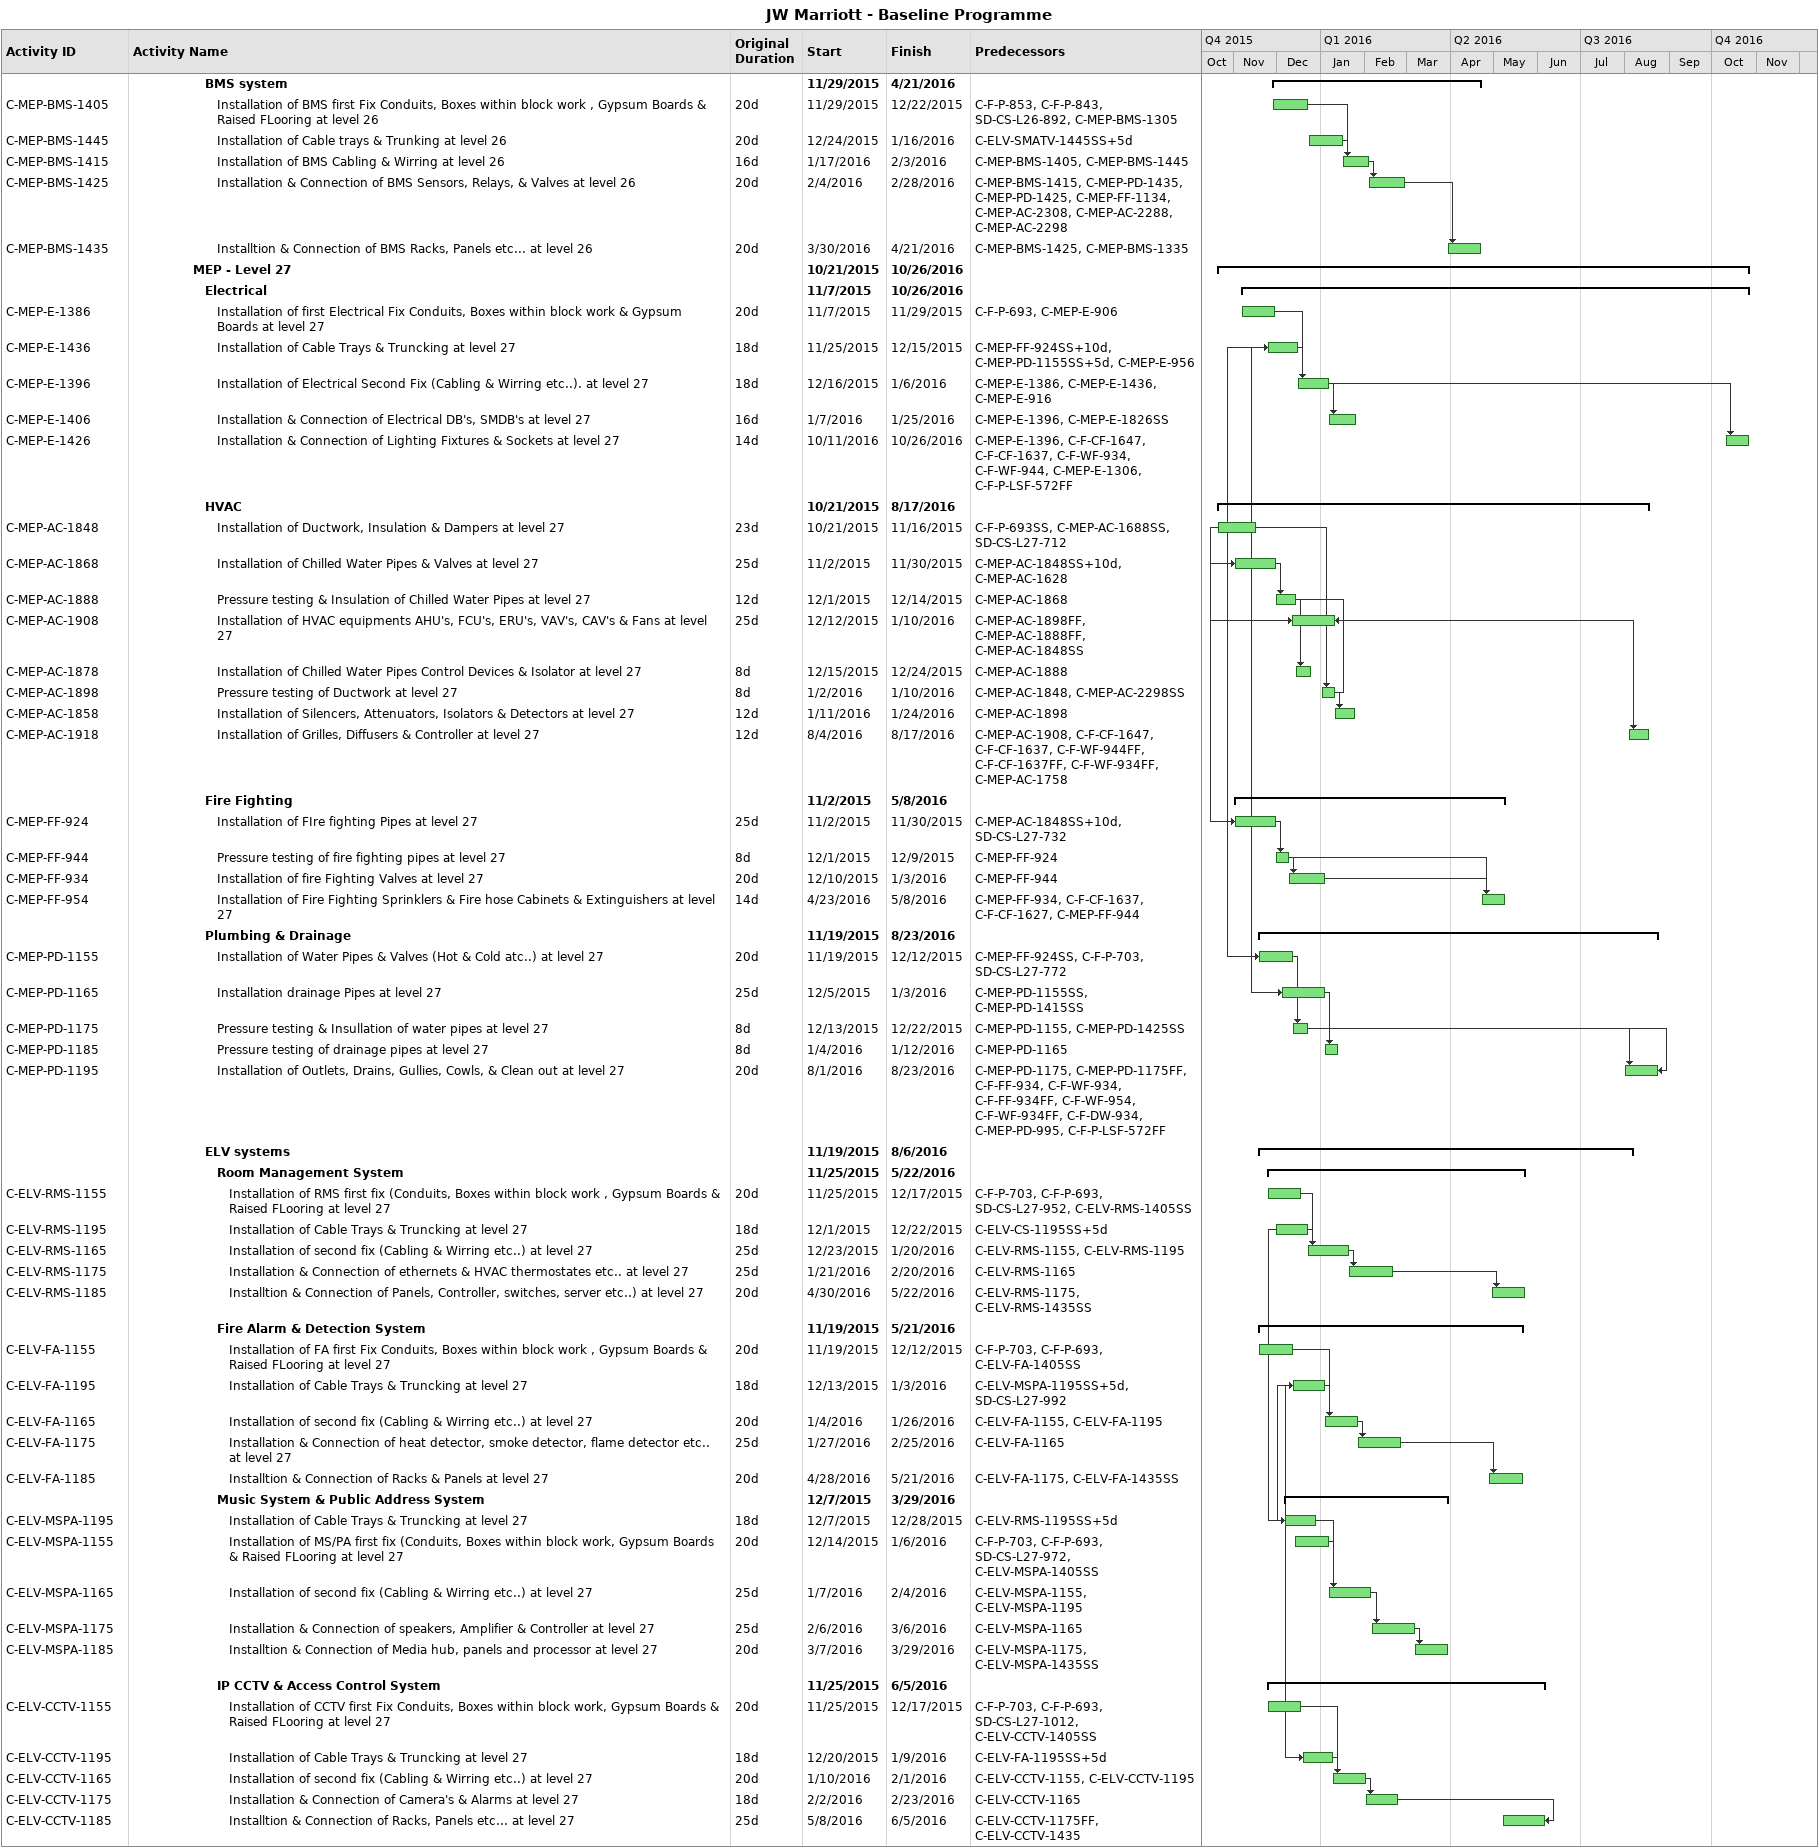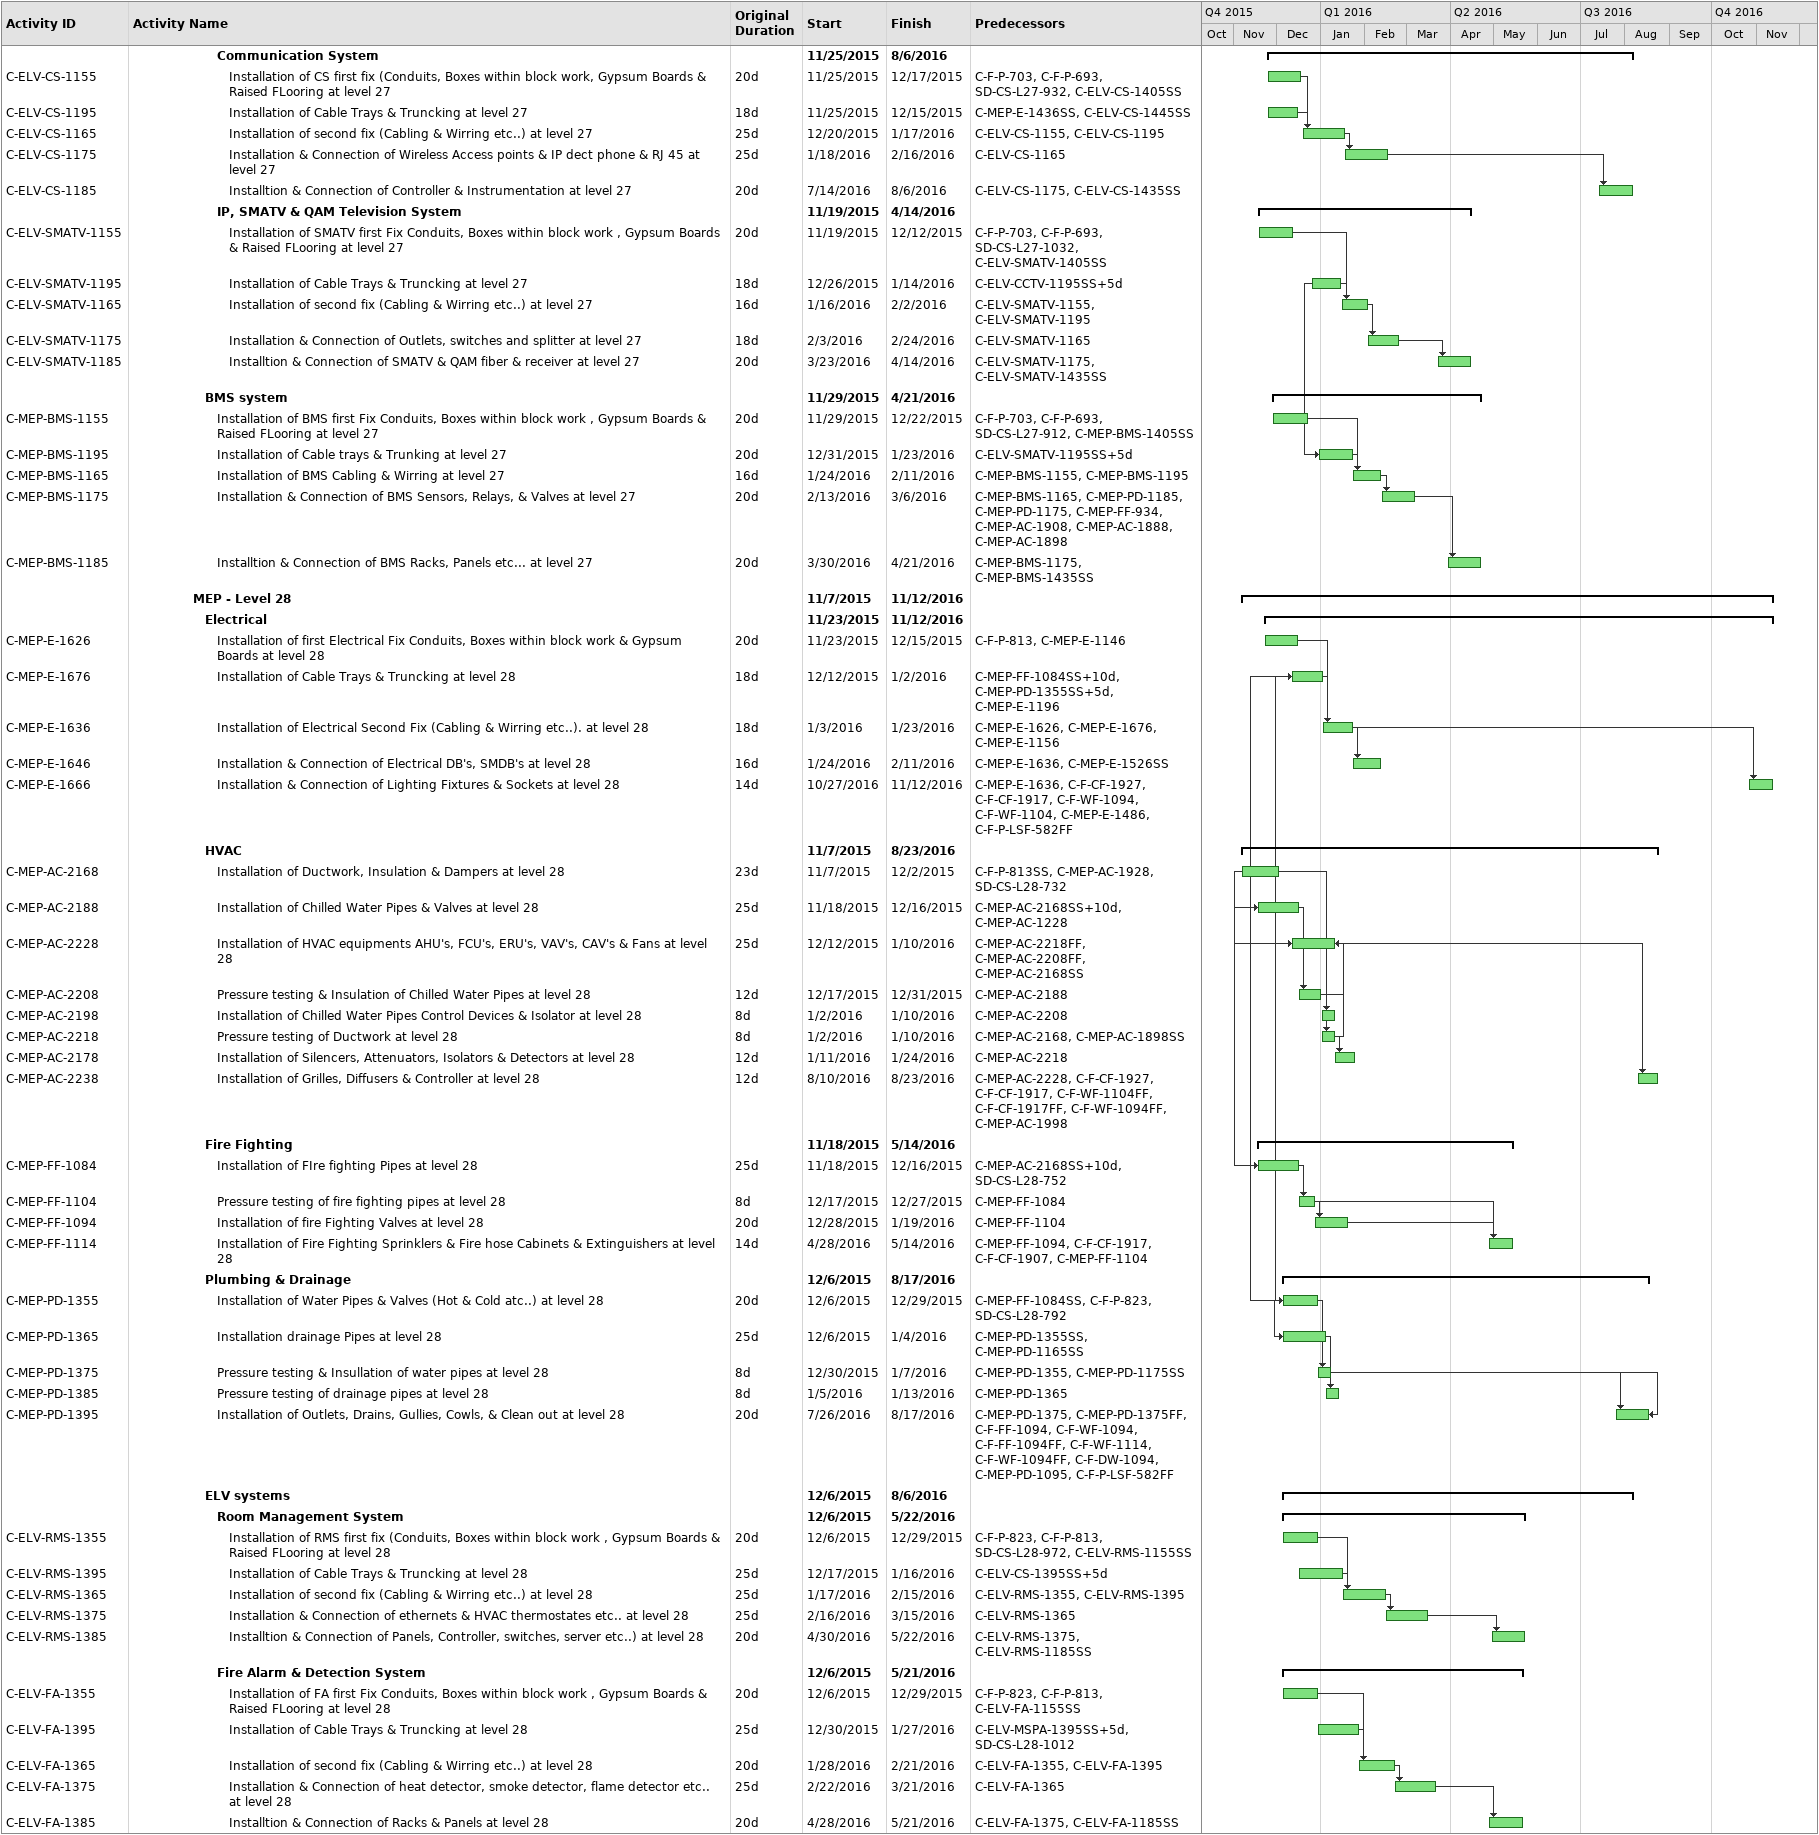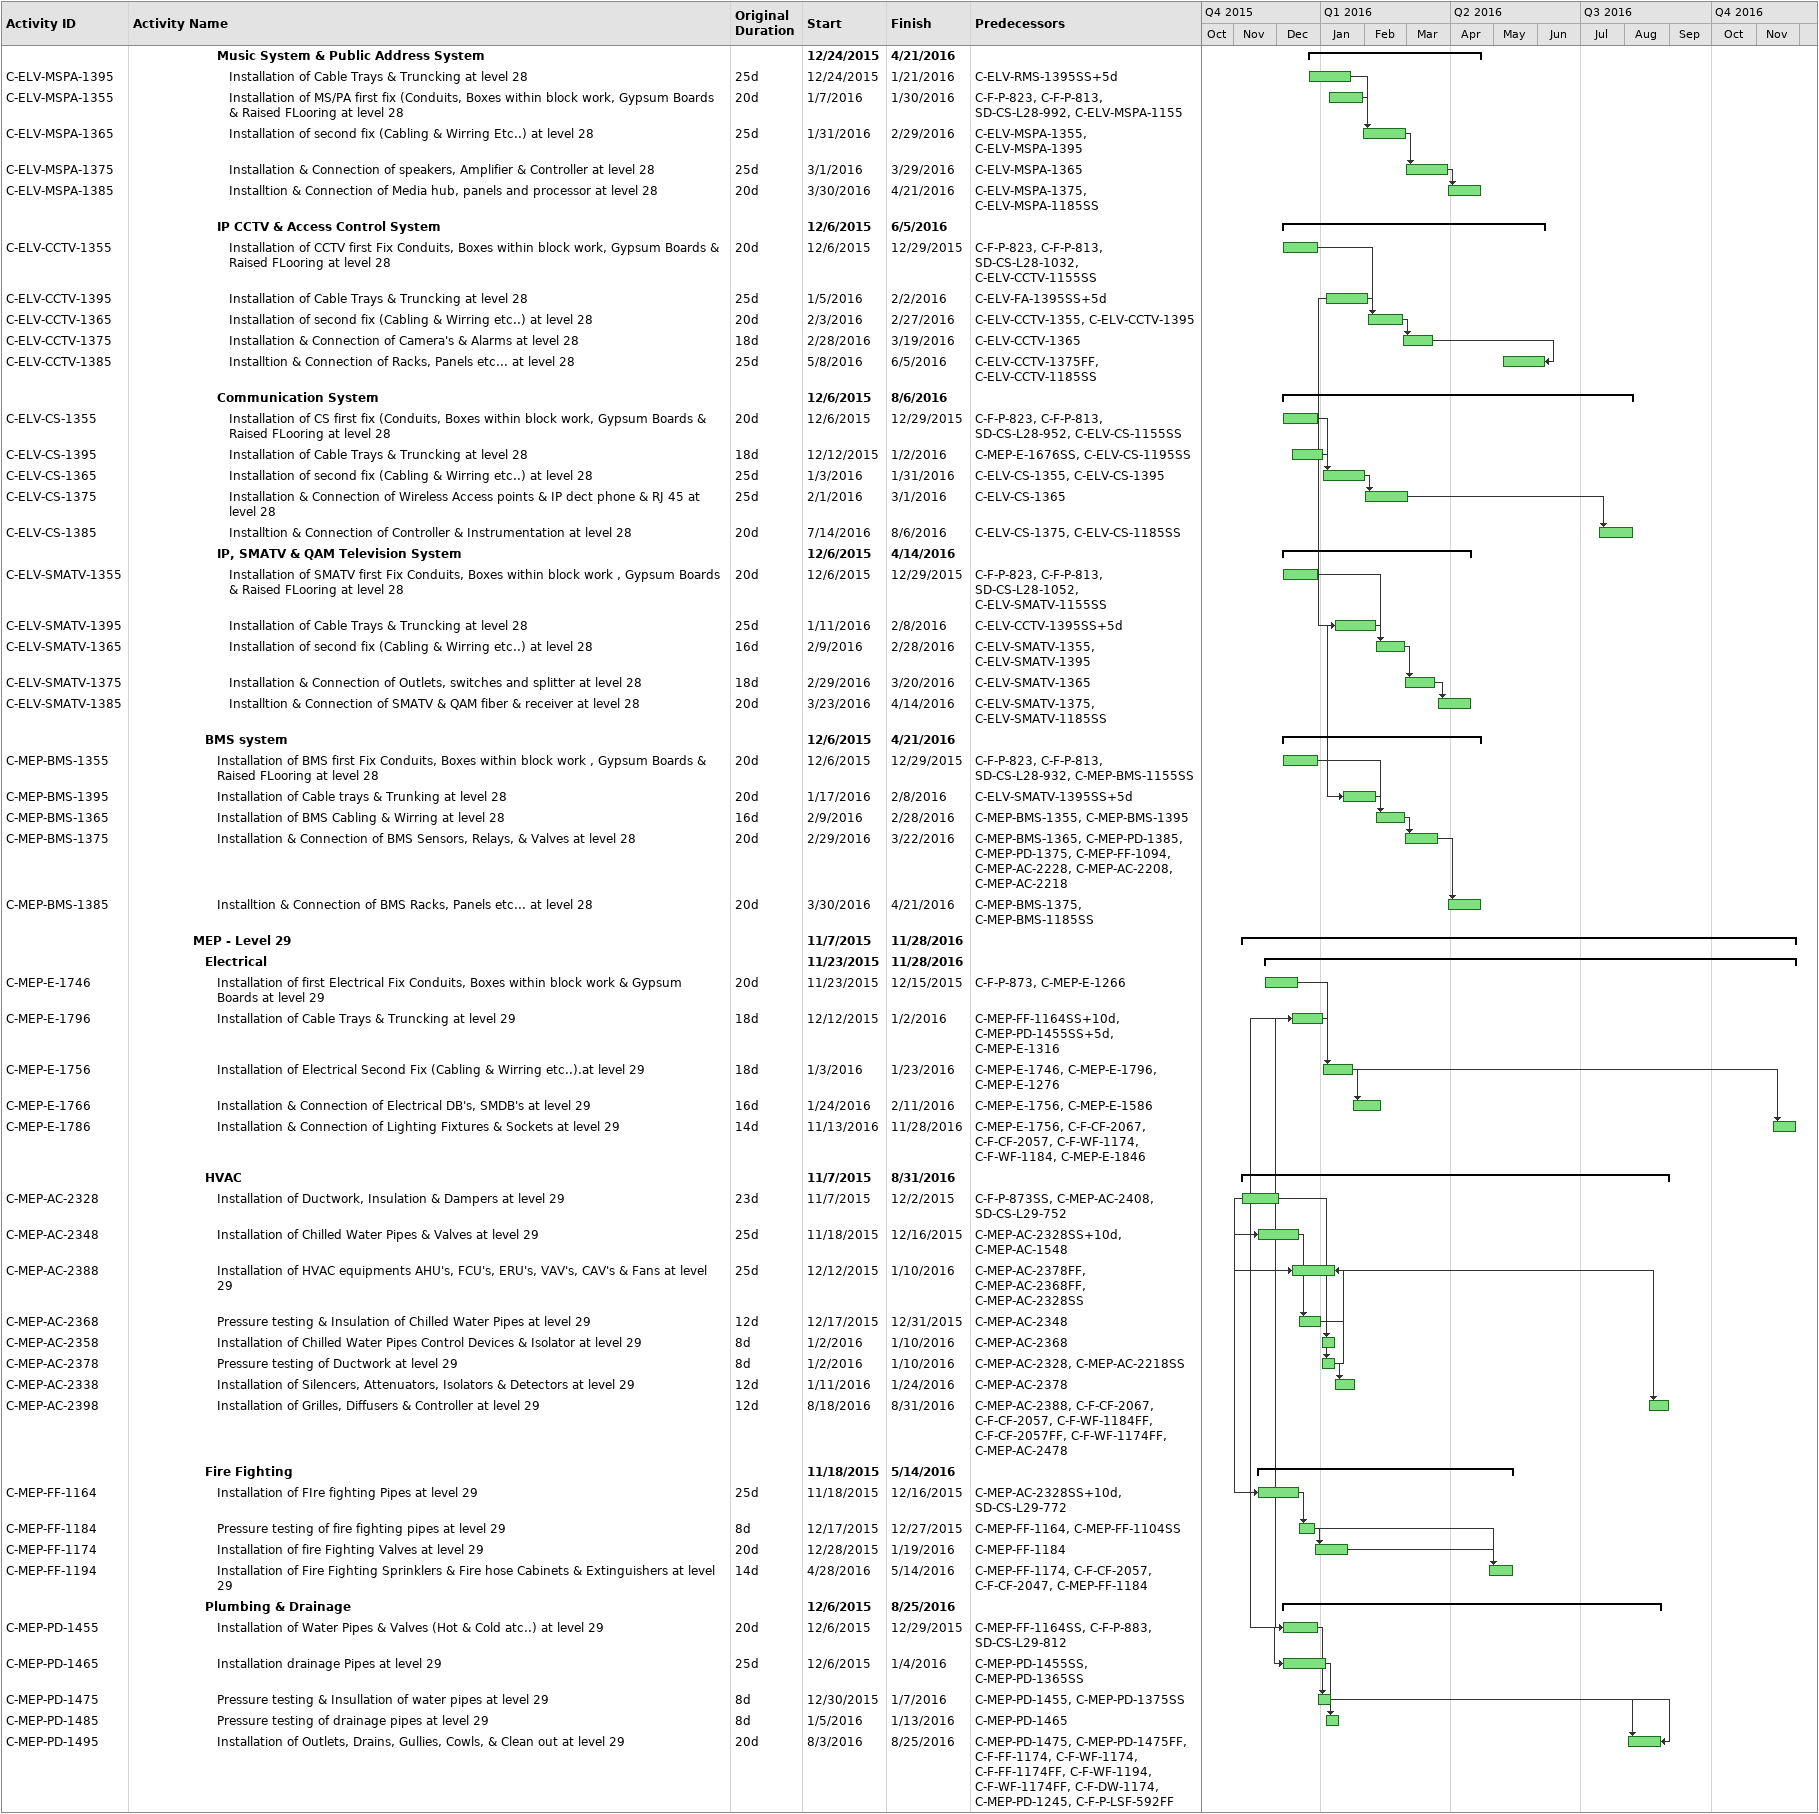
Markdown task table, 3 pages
JW Marriott - Baseline Programme

| ID | Level | Task | Original duration | Start | Finish | Predecessors |
|---|---|---|---|---|---|---|
|  | 7 | **BMS system** |  | 2015-11-29 | 2016-04-21 |  |
| C-MEP-BMS-1405 | 8 | Installation of BMS first Fix Conduits, Boxes within block work , Gypsum Boards & Raised FLooring at level 26 | 20d | 2015-11-29 | 2015-12-22 | C-F-P-853, C-F-P-843, SD-CS-L26-892, C-MEP-BMS-1305 |
| C-MEP-BMS-1445 | 8 | Installation of Cable trays & Trunking at level 26 | 20d | 2015-12-24 | 2016-01-16 | C-ELV-SMATV-1445SS+5d |
| C-MEP-BMS-1415 | 8 | Installation of BMS Cabling & Wirring at level 26 | 16d | 2016-01-17 | 2016-02-03 | C-MEP-BMS-1405, C-MEP-BMS-1445 |
| C-MEP-BMS-1425 | 8 | Installation & Connection of BMS Sensors, Relays, & Valves at level 26 | 20d | 2016-02-04 | 2016-02-28 | C-MEP-BMS-1415, C-MEP-PD-1435, C-MEP-PD-1425, C-MEP-FF-1134, C-MEP-AC-2308, C-MEP-AC-2288, C-MEP-AC-2298 |
| C-MEP-BMS-1435 | 8 | Installtion & Connection of BMS Racks, Panels etc... at level 26 | 20d | 2016-03-30 | 2016-04-21 | C-MEP-BMS-1425, C-MEP-BMS-1335 |
|  | 6 | **MEP - Level 27** |  | 2015-10-21 | 2016-10-26 |  |
|  | 7 | **Electrical** |  | 2015-11-07 | 2016-10-26 |  |
| C-MEP-E-1386 | 8 | Installation of first Electrical Fix Conduits, Boxes within block work & Gypsum Boards at level 27 | 20d | 2015-11-07 | 2015-11-29 | C-F-P-693, C-MEP-E-906 |
| C-MEP-E-1436 | 8 | Installation of Cable Trays & Truncking at level 27 | 18d | 2015-11-25 | 2015-12-15 | C-MEP-FF-924SS+10d, C-MEP-PD-1155SS+5d, C-MEP-E-956 |
| C-MEP-E-1396 | 8 | Installation of Electrical Second Fix (Cabling & Wirring etc..). at level 27 | 18d | 2015-12-16 | 2016-01-06 | C-MEP-E-1386, C-MEP-E-1436, C-MEP-E-916 |
| C-MEP-E-1406 | 8 | Installation & Connection of Electrical DB's, SMDB's at level 27 | 16d | 2016-01-07 | 2016-01-25 | C-MEP-E-1396, C-MEP-E-1826SS |
| C-MEP-E-1426 | 8 | Installation & Connection of Lighting Fixtures & Sockets at level 27 | 14d | 2016-10-11 | 2016-10-26 | C-MEP-E-1396, C-F-CF-1647, C-F-CF-1637, C-F-WF-934, C-F-WF-944, C-MEP-E-1306, C-F-P-LSF-572FF |
|  | 7 | **HVAC** |  | 2015-10-21 | 2016-08-17 |  |
| C-MEP-AC-1848 | 8 | Installation of Ductwork, Insulation & Dampers at level 27 | 23d | 2015-10-21 | 2015-11-16 | C-F-P-693SS, C-MEP-AC-1688SS, SD-CS-L27-712 |
| C-MEP-AC-1868 | 8 | Installation of Chilled Water Pipes & Valves at level 27 | 25d | 2015-11-02 | 2015-11-30 | C-MEP-AC-1848SS+10d, C-MEP-AC-1628 |
| C-MEP-AC-1888 | 8 | Pressure testing & Insulation of Chilled Water Pipes at level 27 | 12d | 2015-12-01 | 2015-12-14 | C-MEP-AC-1868 |
| C-MEP-AC-1908 | 8 | Installation of HVAC equipments AHU's, FCU's, ERU's, VAV's, CAV's & Fans at level 27 | 25d | 2015-12-12 | 2016-01-10 | C-MEP-AC-1898FF, C-MEP-AC-1888FF, C-MEP-AC-1848SS |
| C-MEP-AC-1878 | 8 | Installation of Chilled Water Pipes Control Devices & Isolator at level 27 | 8d | 2015-12-15 | 2015-12-24 | C-MEP-AC-1888 |
| C-MEP-AC-1898 | 8 | Pressure testing of Ductwork at level 27 | 8d | 2016-01-02 | 2016-01-10 | C-MEP-AC-1848, C-MEP-AC-2298SS |
| C-MEP-AC-1858 | 8 | Installation of Silencers, Attenuators, Isolators & Detectors at level 27 | 12d | 2016-01-11 | 2016-01-24 | C-MEP-AC-1898 |
| C-MEP-AC-1918 | 8 | Installation of Grilles, Diffusers & Controller at level 27 | 12d | 2016-08-04 | 2016-08-17 | C-MEP-AC-1908, C-F-CF-1647, C-F-CF-1637, C-F-WF-944FF, C-F-CF-1637FF, C-F-WF-934FF, C-MEP-AC-1758 |
|  | 7 | **Fire Fighting** |  | 2015-11-02 | 2016-05-08 |  |
| C-MEP-FF-924 | 8 | Installation of FIre fighting Pipes at level 27 | 25d | 2015-11-02 | 2015-11-30 | C-MEP-AC-1848SS+10d, SD-CS-L27-732 |
| C-MEP-FF-944 | 8 | Pressure testing of fire fighting pipes at level 27 | 8d | 2015-12-01 | 2015-12-09 | C-MEP-FF-924 |
| C-MEP-FF-934 | 8 | Installation of fire Fighting Valves at level 27 | 20d | 2015-12-10 | 2016-01-03 | C-MEP-FF-944 |
| C-MEP-FF-954 | 8 | Installation of Fire Fighting Sprinklers & Fire hose Cabinets & Extinguishers at level 27 | 14d | 2016-04-23 | 2016-05-08 | C-MEP-FF-934, C-F-CF-1637, C-F-CF-1627, C-MEP-FF-944 |
|  | 7 | **Plumbing & Drainage** |  | 2015-11-19 | 2016-08-23 |  |
| C-MEP-PD-1155 | 8 | Installation of Water Pipes & Valves (Hot & Cold atc..) at level 27 | 20d | 2015-11-19 | 2015-12-12 | C-MEP-FF-924SS, C-F-P-703, SD-CS-L27-772 |
| C-MEP-PD-1165 | 8 | Installation drainage Pipes at level 27 | 25d | 2015-12-05 | 2016-01-03 | C-MEP-PD-1155SS, C-MEP-PD-1415SS |
| C-MEP-PD-1175 | 8 | Pressure testing & Insullation of water pipes at level 27 | 8d | 2015-12-13 | 2015-12-22 | C-MEP-PD-1155, C-MEP-PD-1425SS |
| C-MEP-PD-1185 | 8 | Pressure testing of drainage pipes at level 27 | 8d | 2016-01-04 | 2016-01-12 | C-MEP-PD-1165 |
| C-MEP-PD-1195 | 8 | Installation of Outlets, Drains, Gullies, Cowls, & Clean out at level 27 | 20d | 2016-08-01 | 2016-08-23 | C-MEP-PD-1175, C-MEP-PD-1175FF, C-F-FF-934, C-F-WF-934, C-F-FF-934FF, C-F-WF-954, C-F-WF-934FF, C-F-DW-934, C-MEP-PD-995, C-F-P-LSF-572FF |
|  | 7 | **ELV systems** |  | 2015-11-19 | 2016-08-06 |  |
|  | 8 | **Room Management System** |  | 2015-11-25 | 2016-05-22 |  |
| C-ELV-RMS-1155 | 9 | Installation of RMS first fix (Conduits, Boxes within block work , Gypsum Boards & Raised FLooring at level 27 | 20d | 2015-11-25 | 2015-12-17 | C-F-P-703, C-F-P-693, SD-CS-L27-952, C-ELV-RMS-1405SS |
| C-ELV-RMS-1195 | 9 | Installation of Cable Trays & Truncking at level 27 | 18d | 2015-12-01 | 2015-12-22 | C-ELV-CS-1195SS+5d |
| C-ELV-RMS-1165 | 9 | Installation of second fix (Cabling & Wirring etc..) at level 27 | 25d | 2015-12-23 | 2016-01-20 | C-ELV-RMS-1155, C-ELV-RMS-1195 |
| C-ELV-RMS-1175 | 9 | Installation & Connection of ethernets & HVAC thermostates etc.. at level 27 | 25d | 2016-01-21 | 2016-02-20 | C-ELV-RMS-1165 |
| C-ELV-RMS-1185 | 9 | Installtion & Connection of Panels, Controller, switches, server etc..) at level 27 | 20d | 2016-04-30 | 2016-05-22 | C-ELV-RMS-1175, C-ELV-RMS-1435SS |
|  | 8 | **Fire Alarm & Detection System** |  | 2015-11-19 | 2016-05-21 |  |
| C-ELV-FA-1155 | 9 | Installation of FA first Fix Conduits, Boxes within block work , Gypsum Boards & Raised FLooring at level 27 | 20d | 2015-11-19 | 2015-12-12 | C-F-P-703, C-F-P-693, C-ELV-FA-1405SS |
| C-ELV-FA-1195 | 9 | Installation of Cable Trays & Truncking at level 27 | 18d | 2015-12-13 | 2016-01-03 | C-ELV-MSPA-1195SS+5d, SD-CS-L27-992 |
| C-ELV-FA-1165 | 9 | Installation of second fix (Cabling & Wirring etc..) at level 27 | 20d | 2016-01-04 | 2016-01-26 | C-ELV-FA-1155, C-ELV-FA-1195 |
| C-ELV-FA-1175 | 9 | Installation & Connection of heat detector, smoke detector, flame detector etc.. at level 27 | 25d | 2016-01-27 | 2016-02-25 | C-ELV-FA-1165 |
| C-ELV-FA-1185 | 9 | Installtion & Connection of Racks & Panels at level 27 | 20d | 2016-04-28 | 2016-05-21 | C-ELV-FA-1175, C-ELV-FA-1435SS |
|  | 8 | **Music System & Public Address System** |  | 2015-12-07 | 2016-03-29 |  |
| C-ELV-MSPA-1195 | 9 | Installation of Cable Trays & Truncking at level 27 | 18d | 2015-12-07 | 2015-12-28 | C-ELV-RMS-1195SS+5d |
| C-ELV-MSPA-1155 | 9 | Installation of MS/PA first fix (Conduits, Boxes within block work, Gypsum Boards & Raised FLooring at level 27 | 20d | 2015-12-14 | 2016-01-06 | C-F-P-703, C-F-P-693, SD-CS-L27-972, C-ELV-MSPA-1405SS |
| C-ELV-MSPA-1165 | 9 | Installation of second fix (Cabling & Wirring etc..) at level 27 | 25d | 2016-01-07 | 2016-02-04 | C-ELV-MSPA-1155, C-ELV-MSPA-1195 |
| C-ELV-MSPA-1175 | 9 | Installation & Connection of speakers, Amplifier & Controller at level 27 | 25d | 2016-02-06 | 2016-03-06 | C-ELV-MSPA-1165 |
| C-ELV-MSPA-1185 | 9 | Installtion & Connection of Media hub, panels and processor at level 27 | 20d | 2016-03-07 | 2016-03-29 | C-ELV-MSPA-1175, C-ELV-MSPA-1435SS |
|  | 8 | **IP CCTV & Access Control System** |  | 2015-11-25 | 2016-06-05 |  |
| C-ELV-CCTV-1155 | 9 | Installation of CCTV first Fix Conduits, Boxes within block work, Gypsum Boards & Raised FLooring at level 27 | 20d | 2015-11-25 | 2015-12-17 | C-F-P-703, C-F-P-693, SD-CS-L27-1012, C-ELV-CCTV-1405SS |
| C-ELV-CCTV-1195 | 9 | Installation of Cable Trays & Truncking at level 27 | 18d | 2015-12-20 | 2016-01-09 | C-ELV-FA-1195SS+5d |
| C-ELV-CCTV-1165 | 9 | Installation of second fix (Cabling & Wirring etc..) at level 27 | 20d | 2016-01-10 | 2016-02-01 | C-ELV-CCTV-1155, C-ELV-CCTV-1195 |
| C-ELV-CCTV-1175 | 9 | Installation & Connection of Camera's & Alarms at level 27 | 18d | 2016-02-02 | 2016-02-23 | C-ELV-CCTV-1165 |
| C-ELV-CCTV-1185 | 9 | Installtion & Connection of Racks, Panels etc... at level 27 | 25d | 2016-05-08 | 2016-06-05 | C-ELV-CCTV-1175FF, C-ELV-CCTV-1435 |
|  | 8 | **Communication System** |  | 2015-11-25 | 2016-08-06 |  |
| C-ELV-CS-1155 | 9 | Installation of CS first fix (Conduits, Boxes within block work, Gypsum Boards & Raised FLooring at level 27 | 20d | 2015-11-25 | 2015-12-17 | C-F-P-703, C-F-P-693, SD-CS-L27-932, C-ELV-CS-1405SS |
| C-ELV-CS-1195 | 9 | Installation of Cable Trays & Truncking at level 27 | 18d | 2015-11-25 | 2015-12-15 | C-MEP-E-1436SS, C-ELV-CS-1445SS |
| C-ELV-CS-1165 | 9 | Installation of second fix (Cabling & Wirring etc..) at level 27 | 25d | 2015-12-20 | 2016-01-17 | C-ELV-CS-1155, C-ELV-CS-1195 |
| C-ELV-CS-1175 | 9 | Installation & Connection of Wireless Access points & IP dect phone & RJ 45 at level 27 | 25d | 2016-01-18 | 2016-02-16 | C-ELV-CS-1165 |
| C-ELV-CS-1185 | 9 | Installtion & Connection of Controller & Instrumentation at level 27 | 20d | 2016-07-14 | 2016-08-06 | C-ELV-CS-1175, C-ELV-CS-1435SS |
|  | 8 | **IP, SMATV & QAM Television System** |  | 2015-11-19 | 2016-04-14 |  |
| C-ELV-SMATV-1155 | 9 | Installation of SMATV first Fix Conduits, Boxes within block work , Gypsum Boards & Raised FLooring at level 27 | 20d | 2015-11-19 | 2015-12-12 | C-F-P-703, C-F-P-693, SD-CS-L27-1032, C-ELV-SMATV-1405SS |
| C-ELV-SMATV-1195 | 9 | Installation of Cable Trays & Truncking at level 27 | 18d | 2015-12-26 | 2016-01-14 | C-ELV-CCTV-1195SS+5d |
| C-ELV-SMATV-1165 | 9 | Installation of second fix (Cabling & Wirring etc..) at level 27 | 16d | 2016-01-16 | 2016-02-02 | C-ELV-SMATV-1155, C-ELV-SMATV-1195 |
| C-ELV-SMATV-1175 | 9 | Installation & Connection of Outlets, switches and splitter at level 27 | 18d | 2016-02-03 | 2016-02-24 | C-ELV-SMATV-1165 |
| C-ELV-SMATV-1185 | 9 | Installtion & Connection of SMATV & QAM fiber & receiver at level 27 | 20d | 2016-03-23 | 2016-04-14 | C-ELV-SMATV-1175, C-ELV-SMATV-1435SS |
|  | 7 | **BMS system** |  | 2015-11-29 | 2016-04-21 |  |
| C-MEP-BMS-1155 | 8 | Installation of BMS first Fix Conduits, Boxes within block work , Gypsum Boards & Raised FLooring at level 27 | 20d | 2015-11-29 | 2015-12-22 | C-F-P-703, C-F-P-693, SD-CS-L27-912, C-MEP-BMS-1405SS |
| C-MEP-BMS-1195 | 8 | Installation of Cable trays & Trunking at level 27 | 20d | 2015-12-31 | 2016-01-23 | C-ELV-SMATV-1195SS+5d |
| C-MEP-BMS-1165 | 8 | Installation of BMS Cabling & Wirring at level 27 | 16d | 2016-01-24 | 2016-02-11 | C-MEP-BMS-1155, C-MEP-BMS-1195 |
| C-MEP-BMS-1175 | 8 | Installation & Connection of BMS Sensors, Relays, & Valves at level 27 | 20d | 2016-02-13 | 2016-03-06 | C-MEP-BMS-1165, C-MEP-PD-1185, C-MEP-PD-1175, C-MEP-FF-934, C-MEP-AC-1908, C-MEP-AC-1888, C-MEP-AC-1898 |
| C-MEP-BMS-1185 | 8 | Installtion & Connection of BMS Racks, Panels etc... at level 27 | 20d | 2016-03-30 | 2016-04-21 | C-MEP-BMS-1175, C-MEP-BMS-1435SS |
|  | 6 | **MEP - Level 28** |  | 2015-11-07 | 2016-11-12 |  |
|  | 7 | **Electrical** |  | 2015-11-23 | 2016-11-12 |  |
| C-MEP-E-1626 | 8 | Installation of first Electrical Fix Conduits, Boxes within block work & Gypsum Boards at level 28 | 20d | 2015-11-23 | 2015-12-15 | C-F-P-813, C-MEP-E-1146 |
| C-MEP-E-1676 | 8 | Installation of Cable Trays & Truncking at level 28 | 18d | 2015-12-12 | 2016-01-02 | C-MEP-FF-1084SS+10d, C-MEP-PD-1355SS+5d, C-MEP-E-1196 |
| C-MEP-E-1636 | 8 | Installation of Electrical Second Fix (Cabling & Wirring etc..). at level 28 | 18d | 2016-01-03 | 2016-01-23 | C-MEP-E-1626, C-MEP-E-1676, C-MEP-E-1156 |
| C-MEP-E-1646 | 8 | Installation & Connection of Electrical DB's, SMDB's at level 28 | 16d | 2016-01-24 | 2016-02-11 | C-MEP-E-1636, C-MEP-E-1526SS |
| C-MEP-E-1666 | 8 | Installation & Connection of Lighting Fixtures & Sockets at level 28 | 14d | 2016-10-27 | 2016-11-12 | C-MEP-E-1636, C-F-CF-1927, C-F-CF-1917, C-F-WF-1094, C-F-WF-1104, C-MEP-E-1486, C-F-P-LSF-582FF |
|  | 7 | **HVAC** |  | 2015-11-07 | 2016-08-23 |  |
| C-MEP-AC-2168 | 8 | Installation of Ductwork, Insulation & Dampers at level 28 | 23d | 2015-11-07 | 2015-12-02 | C-F-P-813SS, C-MEP-AC-1928, SD-CS-L28-732 |
| C-MEP-AC-2188 | 8 | Installation of Chilled Water Pipes & Valves at level 28 | 25d | 2015-11-18 | 2015-12-16 | C-MEP-AC-2168SS+10d, C-MEP-AC-1228 |
| C-MEP-AC-2228 | 8 | Installation of HVAC equipments AHU's, FCU's, ERU's, VAV's, CAV's & Fans at level 28 | 25d | 2015-12-12 | 2016-01-10 | C-MEP-AC-2218FF, C-MEP-AC-2208FF, C-MEP-AC-2168SS |
| C-MEP-AC-2208 | 8 | Pressure testing & Insulation of Chilled Water Pipes at level 28 | 12d | 2015-12-17 | 2015-12-31 | C-MEP-AC-2188 |
| C-MEP-AC-2198 | 8 | Installation of Chilled Water Pipes Control Devices & Isolator at level 28 | 8d | 2016-01-02 | 2016-01-10 | C-MEP-AC-2208 |
| C-MEP-AC-2218 | 8 | Pressure testing of Ductwork at level 28 | 8d | 2016-01-02 | 2016-01-10 | C-MEP-AC-2168, C-MEP-AC-1898SS |
| C-MEP-AC-2178 | 8 | Installation of Silencers, Attenuators, Isolators & Detectors at level 28 | 12d | 2016-01-11 | 2016-01-24 | C-MEP-AC-2218 |
| C-MEP-AC-2238 | 8 | Installation of Grilles, Diffusers & Controller at level 28 | 12d | 2016-08-10 | 2016-08-23 | C-MEP-AC-2228, C-F-CF-1927, C-F-CF-1917, C-F-WF-1104FF, C-F-CF-1917FF, C-F-WF-1094FF, C-MEP-AC-1998 |
|  | 7 | **Fire Fighting** |  | 2015-11-18 | 2016-05-14 |  |
| C-MEP-FF-1084 | 8 | Installation of FIre fighting Pipes at level 28 | 25d | 2015-11-18 | 2015-12-16 | C-MEP-AC-2168SS+10d, SD-CS-L28-752 |
| C-MEP-FF-1104 | 8 | Pressure testing of fire fighting pipes at level 28 | 8d | 2015-12-17 | 2015-12-27 | C-MEP-FF-1084 |
| C-MEP-FF-1094 | 8 | Installation of fire Fighting Valves at level 28 | 20d | 2015-12-28 | 2016-01-19 | C-MEP-FF-1104 |
| C-MEP-FF-1114 | 8 | Installation of Fire Fighting Sprinklers & Fire hose Cabinets & Extinguishers at level 28 | 14d | 2016-04-28 | 2016-05-14 | C-MEP-FF-1094, C-F-CF-1917, C-F-CF-1907, C-MEP-FF-1104 |
|  | 7 | **Plumbing & Drainage** |  | 2015-12-06 | 2016-08-17 |  |
| C-MEP-PD-1355 | 8 | Installation of Water Pipes & Valves (Hot & Cold atc..) at level 28 | 20d | 2015-12-06 | 2015-12-29 | C-MEP-FF-1084SS, C-F-P-823, SD-CS-L28-792 |
| C-MEP-PD-1365 | 8 | Installation drainage Pipes at level 28 | 25d | 2015-12-06 | 2016-01-04 | C-MEP-PD-1355SS, C-MEP-PD-1165SS |
| C-MEP-PD-1375 | 8 | Pressure testing & Insullation of water pipes at level 28 | 8d | 2015-12-30 | 2016-01-07 | C-MEP-PD-1355, C-MEP-PD-1175SS |
| C-MEP-PD-1385 | 8 | Pressure testing of drainage pipes at level 28 | 8d | 2016-01-05 | 2016-01-13 | C-MEP-PD-1365 |
| C-MEP-PD-1395 | 8 | Installation of Outlets, Drains, Gullies, Cowls, & Clean out at level 28 | 20d | 2016-07-26 | 2016-08-17 | C-MEP-PD-1375, C-MEP-PD-1375FF, C-F-FF-1094, C-F-WF-1094, C-F-FF-1094FF, C-F-WF-1114, C-F-WF-1094FF, C-F-DW-1094, C-MEP-PD-1095, C-F-P-LSF-582FF |
|  | 7 | **ELV systems** |  | 2015-12-06 | 2016-08-06 |  |
|  | 8 | **Room Management System** |  | 2015-12-06 | 2016-05-22 |  |
| C-ELV-RMS-1355 | 9 | Installation of RMS first fix (Conduits, Boxes within block work , Gypsum Boards & Raised FLooring at level 28 | 20d | 2015-12-06 | 2015-12-29 | C-F-P-823, C-F-P-813, SD-CS-L28-972, C-ELV-RMS-1155SS |
| C-ELV-RMS-1395 | 9 | Installation of Cable Trays & Truncking at level 28 | 25d | 2015-12-17 | 2016-01-16 | C-ELV-CS-1395SS+5d |
| C-ELV-RMS-1365 | 9 | Installation of second fix (Cabling & Wirring etc..) at level 28 | 25d | 2016-01-17 | 2016-02-15 | C-ELV-RMS-1355, C-ELV-RMS-1395 |
| C-ELV-RMS-1375 | 9 | Installation & Connection of ethernets & HVAC thermostates etc.. at level 28 | 25d | 2016-02-16 | 2016-03-15 | C-ELV-RMS-1365 |
| C-ELV-RMS-1385 | 9 | Installtion & Connection of Panels, Controller, switches, server etc..) at level 28 | 20d | 2016-04-30 | 2016-05-22 | C-ELV-RMS-1375, C-ELV-RMS-1185SS |
|  | 8 | **Fire Alarm & Detection System** |  | 2015-12-06 | 2016-05-21 |  |
| C-ELV-FA-1355 | 9 | Installation of FA first Fix Conduits, Boxes within block work , Gypsum Boards & Raised FLooring at level 28 | 20d | 2015-12-06 | 2015-12-29 | C-F-P-823, C-F-P-813, C-ELV-FA-1155SS |
| C-ELV-FA-1395 | 9 | Installation of Cable Trays & Truncking at level 28 | 25d | 2015-12-30 | 2016-01-27 | C-ELV-MSPA-1395SS+5d, SD-CS-L28-1012 |
| C-ELV-FA-1365 | 9 | Installation of second fix (Cabling & Wirring etc..) at level 28 | 20d | 2016-01-28 | 2016-02-21 | C-ELV-FA-1355, C-ELV-FA-1395 |
| C-ELV-FA-1375 | 9 | Installation & Connection of heat detector, smoke detector, flame detector etc.. at level 28 | 25d | 2016-02-22 | 2016-03-21 | C-ELV-FA-1365 |
| C-ELV-FA-1385 | 9 | Installtion & Connection of Racks & Panels at level 28 | 20d | 2016-04-28 | 2016-05-21 | C-ELV-FA-1375, C-ELV-FA-1185SS |
|  | 8 | **Music System & Public Address System** |  | 2015-12-24 | 2016-04-21 |  |
| C-ELV-MSPA-1395 | 9 | Installation of Cable Trays & Truncking at level 28 | 25d | 2015-12-24 | 2016-01-21 | C-ELV-RMS-1395SS+5d |
| C-ELV-MSPA-1355 | 9 | Installation of MS/PA first fix (Conduits, Boxes within block work, Gypsum Boards & Raised FLooring at level 28 | 20d | 2016-01-07 | 2016-01-30 | C-F-P-823, C-F-P-813, SD-CS-L28-992, C-ELV-MSPA-1155 |
| C-ELV-MSPA-1365 | 9 | Installation of second fix (Cabling & Wirring Etc..) at level 28 | 25d | 2016-01-31 | 2016-02-29 | C-ELV-MSPA-1355, C-ELV-MSPA-1395 |
| C-ELV-MSPA-1375 | 9 | Installation & Connection of speakers, Amplifier & Controller at level 28 | 25d | 2016-03-01 | 2016-03-29 | C-ELV-MSPA-1365 |
| C-ELV-MSPA-1385 | 9 | Installtion & Connection of Media hub, panels and processor at level 28 | 20d | 2016-03-30 | 2016-04-21 | C-ELV-MSPA-1375, C-ELV-MSPA-1185SS |
|  | 8 | **IP CCTV & Access Control System** |  | 2015-12-06 | 2016-06-05 |  |
| C-ELV-CCTV-1355 | 9 | Installation of CCTV first Fix Conduits, Boxes within block work, Gypsum Boards & Raised FLooring at level 28 | 20d | 2015-12-06 | 2015-12-29 | C-F-P-823, C-F-P-813, SD-CS-L28-1032, C-ELV-CCTV-1155SS |
| C-ELV-CCTV-1395 | 9 | Installation of Cable Trays & Truncking at level 28 | 25d | 2016-01-05 | 2016-02-02 | C-ELV-FA-1395SS+5d |
| C-ELV-CCTV-1365 | 9 | Installation of second fix (Cabling & Wirring etc..) at level 28 | 20d | 2016-02-03 | 2016-02-27 | C-ELV-CCTV-1355, C-ELV-CCTV-1395 |
| C-ELV-CCTV-1375 | 9 | Installation & Connection of Camera's & Alarms at level 28 | 18d | 2016-02-28 | 2016-03-19 | C-ELV-CCTV-1365 |
| C-ELV-CCTV-1385 | 9 | Installtion & Connection of Racks, Panels etc... at level 28 | 25d | 2016-05-08 | 2016-06-05 | C-ELV-CCTV-1375FF, C-ELV-CCTV-1185SS |
|  | 8 | **Communication System** |  | 2015-12-06 | 2016-08-06 |  |
| C-ELV-CS-1355 | 9 | Installation of CS first fix (Conduits, Boxes within block work, Gypsum Boards & Raised FLooring at level 28 | 20d | 2015-12-06 | 2015-12-29 | C-F-P-823, C-F-P-813, SD-CS-L28-952, C-ELV-CS-1155SS |
| C-ELV-CS-1395 | 9 | Installation of Cable Trays & Truncking at level 28 | 18d | 2015-12-12 | 2016-01-02 | C-MEP-E-1676SS, C-ELV-CS-1195SS |
| C-ELV-CS-1365 | 9 | Installation of second fix (Cabling & Wirring etc..) at level 28 | 25d | 2016-01-03 | 2016-01-31 | C-ELV-CS-1355, C-ELV-CS-1395 |
| C-ELV-CS-1375 | 9 | Installation & Connection of Wireless Access points & IP dect phone & RJ 45 at level 28 | 25d | 2016-02-01 | 2016-03-01 | C-ELV-CS-1365 |
| C-ELV-CS-1385 | 9 | Installtion & Connection of Controller & Instrumentation at level 28 | 20d | 2016-07-14 | 2016-08-06 | C-ELV-CS-1375, C-ELV-CS-1185SS |
|  | 8 | **IP, SMATV & QAM Television System** |  | 2015-12-06 | 2016-04-14 |  |
| C-ELV-SMATV-1355 | 9 | Installation of SMATV first Fix Conduits, Boxes within block work , Gypsum Boards & Raised FLooring at level 28 | 20d | 2015-12-06 | 2015-12-29 | C-F-P-823, C-F-P-813, SD-CS-L28-1052, C-ELV-SMATV-1155SS |
| C-ELV-SMATV-1395 | 9 | Installation of Cable Trays & Truncking at level 28 | 25d | 2016-01-11 | 2016-02-08 | C-ELV-CCTV-1395SS+5d |
| C-ELV-SMATV-1365 | 9 | Installation of second fix (Cabling & Wirring etc..) at level 28 | 16d | 2016-02-09 | 2016-02-28 | C-ELV-SMATV-1355, C-ELV-SMATV-1395 |
| C-ELV-SMATV-1375 | 9 | Installation & Connection of Outlets, switches and splitter at level 28 | 18d | 2016-02-29 | 2016-03-20 | C-ELV-SMATV-1365 |
| C-ELV-SMATV-1385 | 9 | Installtion & Connection of SMATV & QAM fiber & receiver at level 28 | 20d | 2016-03-23 | 2016-04-14 | C-ELV-SMATV-1375, C-ELV-SMATV-1185SS |
|  | 7 | **BMS system** |  | 2015-12-06 | 2016-04-21 |  |
| C-MEP-BMS-1355 | 8 | Installation of BMS first Fix Conduits, Boxes within block work , Gypsum Boards & Raised FLooring at level 28 | 20d | 2015-12-06 | 2015-12-29 | C-F-P-823, C-F-P-813, SD-CS-L28-932, C-MEP-BMS-1155SS |
| C-MEP-BMS-1395 | 8 | Installation of Cable trays & Trunking at level 28 | 20d | 2016-01-17 | 2016-02-08 | C-ELV-SMATV-1395SS+5d |
| C-MEP-BMS-1365 | 8 | Installation of BMS Cabling & Wirring at level 28 | 16d | 2016-02-09 | 2016-02-28 | C-MEP-BMS-1355, C-MEP-BMS-1395 |
| C-MEP-BMS-1375 | 8 | Installation & Connection of BMS Sensors, Relays, & Valves at level 28 | 20d | 2016-02-29 | 2016-03-22 | C-MEP-BMS-1365, C-MEP-PD-1385, C-MEP-PD-1375, C-MEP-FF-1094, C-MEP-AC-2228, C-MEP-AC-2208, C-MEP-AC-2218 |
| C-MEP-BMS-1385 | 8 | Installtion & Connection of BMS Racks, Panels etc... at level 28 | 20d | 2016-03-30 | 2016-04-21 | C-MEP-BMS-1375, C-MEP-BMS-1185SS |
|  | 6 | **MEP - Level 29** |  | 2015-11-07 | 2016-11-28 |  |
|  | 7 | **Electrical** |  | 2015-11-23 | 2016-11-28 |  |
| C-MEP-E-1746 | 8 | Installation of first Electrical Fix Conduits, Boxes within block work & Gypsum Boards at level 29 | 20d | 2015-11-23 | 2015-12-15 | C-F-P-873, C-MEP-E-1266 |
| C-MEP-E-1796 | 8 | Installation of Cable Trays & Truncking at level 29 | 18d | 2015-12-12 | 2016-01-02 | C-MEP-FF-1164SS+10d, C-MEP-PD-1455SS+5d, C-MEP-E-1316 |
| C-MEP-E-1756 | 8 | Installation of Electrical Second Fix (Cabling & Wirring etc..).at level 29 | 18d | 2016-01-03 | 2016-01-23 | C-MEP-E-1746, C-MEP-E-1796, C-MEP-E-1276 |
| C-MEP-E-1766 | 8 | Installation & Connection of Electrical DB's, SMDB's at level 29 | 16d | 2016-01-24 | 2016-02-11 | C-MEP-E-1756, C-MEP-E-1586 |
| C-MEP-E-1786 | 8 | Installation & Connection of Lighting Fixtures & Sockets at level 29 | 14d | 2016-11-13 | 2016-11-28 | C-MEP-E-1756, C-F-CF-2067, C-F-CF-2057, C-F-WF-1174, C-F-WF-1184, C-MEP-E-1846 |
|  | 7 | **HVAC** |  | 2015-11-07 | 2016-08-31 |  |
| C-MEP-AC-2328 | 8 | Installation of Ductwork, Insulation & Dampers at level 29 | 23d | 2015-11-07 | 2015-12-02 | C-F-P-873SS, C-MEP-AC-2408, SD-CS-L29-752 |
| C-MEP-AC-2348 | 8 | Installation of Chilled Water Pipes & Valves at level 29 | 25d | 2015-11-18 | 2015-12-16 | C-MEP-AC-2328SS+10d, C-MEP-AC-1548 |
| C-MEP-AC-2388 | 8 | Installation of HVAC equipments AHU's, FCU's, ERU's, VAV's, CAV's & Fans at level 29 | 25d | 2015-12-12 | 2016-01-10 | C-MEP-AC-2378FF, C-MEP-AC-2368FF, C-MEP-AC-2328SS |
| C-MEP-AC-2368 | 8 | Pressure testing & Insulation of Chilled Water Pipes at level 29 | 12d | 2015-12-17 | 2015-12-31 | C-MEP-AC-2348 |
| C-MEP-AC-2358 | 8 | Installation of Chilled Water Pipes Control Devices & Isolator at level 29 | 8d | 2016-01-02 | 2016-01-10 | C-MEP-AC-2368 |
| C-MEP-AC-2378 | 8 | Pressure testing of Ductwork at level 29 | 8d | 2016-01-02 | 2016-01-10 | C-MEP-AC-2328, C-MEP-AC-2218SS |
| C-MEP-AC-2338 | 8 | Installation of Silencers, Attenuators, Isolators & Detectors at level 29 | 12d | 2016-01-11 | 2016-01-24 | C-MEP-AC-2378 |
| C-MEP-AC-2398 | 8 | Installation of Grilles, Diffusers & Controller at level 29 | 12d | 2016-08-18 | 2016-08-31 | C-MEP-AC-2388, C-F-CF-2067, C-F-CF-2057, C-F-WF-1184FF, C-F-CF-2057FF, C-F-WF-1174FF, C-MEP-AC-2478 |
|  | 7 | **Fire Fighting** |  | 2015-11-18 | 2016-05-14 |  |
| C-MEP-FF-1164 | 8 | Installation of FIre fighting Pipes at level 29 | 25d | 2015-11-18 | 2015-12-16 | C-MEP-AC-2328SS+10d, SD-CS-L29-772 |
| C-MEP-FF-1184 | 8 | Pressure testing of fire fighting pipes at level 29 | 8d | 2015-12-17 | 2015-12-27 | C-MEP-FF-1164, C-MEP-FF-1104SS |
| C-MEP-FF-1174 | 8 | Installation of fire Fighting Valves at level 29 | 20d | 2015-12-28 | 2016-01-19 | C-MEP-FF-1184 |
| C-MEP-FF-1194 | 8 | Installation of Fire Fighting Sprinklers & Fire hose Cabinets & Extinguishers at level 29 | 14d | 2016-04-28 | 2016-05-14 | C-MEP-FF-1174, C-F-CF-2057, C-F-CF-2047, C-MEP-FF-1184 |
|  | 7 | **Plumbing & Drainage** |  | 2015-12-06 | 2016-08-25 |  |
| C-MEP-PD-1455 | 8 | Installation of Water Pipes & Valves (Hot & Cold atc..) at level 29 | 20d | 2015-12-06 | 2015-12-29 | C-MEP-FF-1164SS, C-F-P-883, SD-CS-L29-812 |
| C-MEP-PD-1465 | 8 | Installation drainage Pipes at level 29 | 25d | 2015-12-06 | 2016-01-04 | C-MEP-PD-1455SS, C-MEP-PD-1365SS |
| C-MEP-PD-1475 | 8 | Pressure testing & Insullation of water pipes at level 29 | 8d | 2015-12-30 | 2016-01-07 | C-MEP-PD-1455, C-MEP-PD-1375SS |
| C-MEP-PD-1485 | 8 | Pressure testing of drainage pipes at level 29 | 8d | 2016-01-05 | 2016-01-13 | C-MEP-PD-1465 |
| C-MEP-PD-1495 | 8 | Installation of Outlets, Drains, Gullies, Cowls, & Clean out at level 29 | 20d | 2016-08-03 | 2016-08-25 | C-MEP-PD-1475, C-MEP-PD-1475FF, C-F-FF-1174, C-F-WF-1174, C-F-FF-1174FF, C-F-WF-1194, C-F-WF-1174FF, C-F-DW-1174, C-MEP-PD-1245, C-F-P-LSF-592FF |
